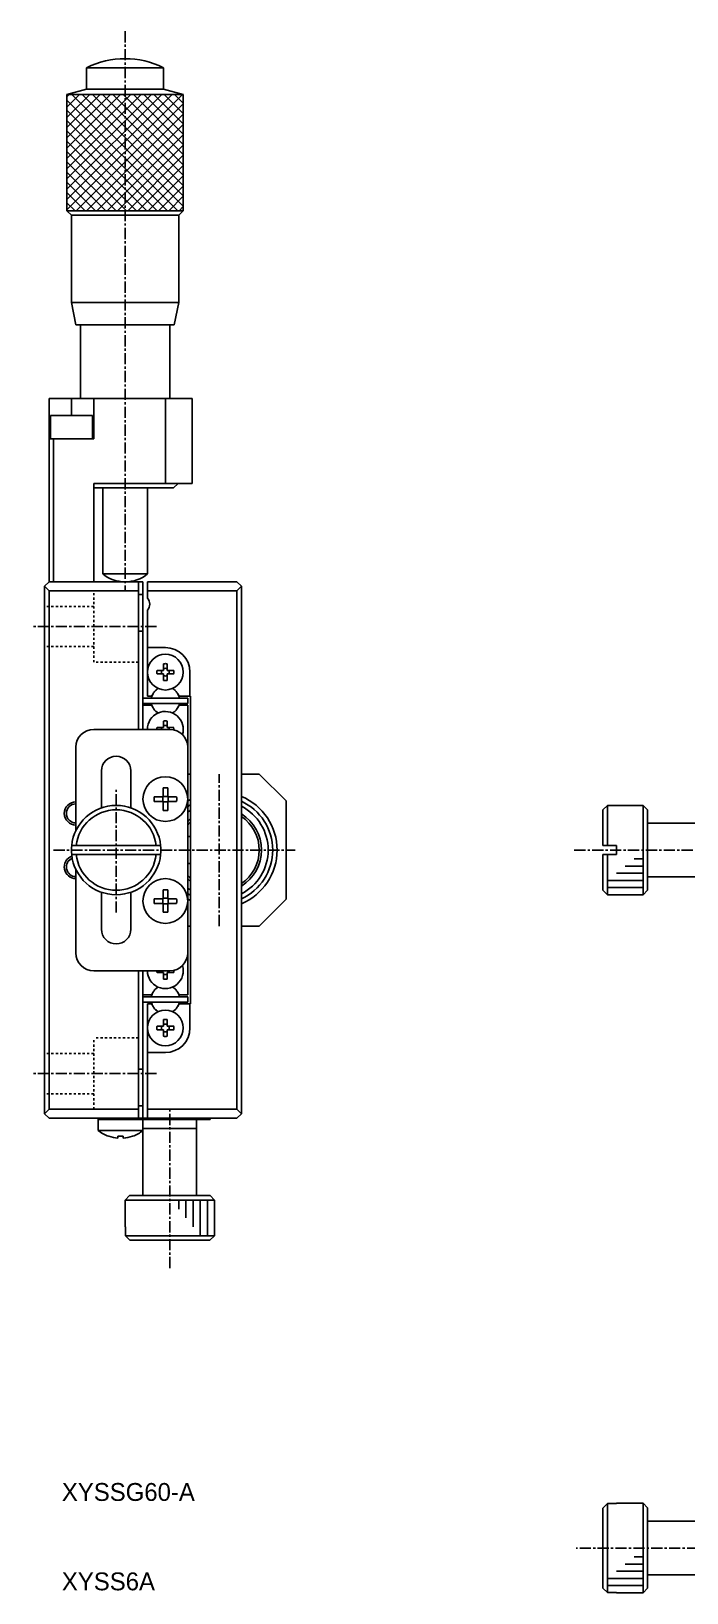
# Model space of a CAD drawing. Extents: x 46 to 245, y 66 to 245.
# Drawn here: x 46.2 to 119.5, y 70.3 to 245 of the extents above; entities that cross this region are included whole.
import ezdxf

# ---------------------------------------------------------------- set-up
doc = ezdxf.new("R2010")
doc.units = 0
doc.linetypes.add('CENTER', pattern=[2, 1.25, -0.25, 0.25, -0.25])
doc.linetypes.add('DOT', pattern=[0.5, 0.25, -0.25])
doc.layers.get('0').update_dxf_attribs({"linetype": 'CONTINUOUS'})

# ---------------------------------------------------------------- blocks, each defined once
blk = doc.blocks.new('*X6')
at = {"color": 0, "linetype": 'CONTINUOUS'}
for p, q in [((50.16, 225.03), (63.06, 237.92)), ((50.16, 226.18), (61.91, 237.92)), ((50.16, 227.33), (60.76, 237.92)), ((50.16, 228.48), (59.61, 237.92)), ((50.16, 229.63), (58.46, 237.92)), ((50.16, 230.78), (57.31, 237.92)), ((50.16, 231.92), (56.16, 237.92)), ((50.16, 233.07), (55.01, 237.92)), ((50.16, 234.22), (53.86, 237.92)), ((50.16, 235.37), (52.71, 237.92)), ((50.16, 236.52), (51.56, 237.92)), ((50.16, 237.67), (50.42, 237.92)), ((63.16, 225.45), (50.7, 237.92)), ((63.16, 226.6), (51.85, 237.92)), ((63.16, 227.75), (53, 237.92)), ((63.16, 228.9), (54.15, 237.92)), ((63.16, 230.05), (55.29, 237.92)), ((63.16, 231.2), (56.44, 237.92)), ((63.16, 232.35), (57.59, 237.92)), ((63.16, 233.5), (58.74, 237.92)), ((63.16, 234.65), (59.89, 237.92)), ((63.16, 235.8), (61.04, 237.92)), ((63.16, 236.95), (62.19, 237.92)), ((62.55, 224.92), (50.16, 237.31)), ((61.4, 224.92), (50.16, 236.16)), ((51.2, 224.92), (63.16, 236.88)), ((60.25, 224.92), (50.16, 235.01)), ((52.35, 224.92), (63.16, 235.73)), ((53.5, 224.92), (63.16, 234.58)), ((59.1, 224.92), (50.16, 233.86)), ((57.95, 224.92), (50.16, 232.71)), ((54.65, 224.92), (63.16, 233.43)), ((56.8, 224.92), (50.16, 231.56)), ((55.8, 224.92), (63.16, 232.28)), ((56.95, 224.92), (63.16, 231.14)), ((55.65, 224.92), (50.16, 230.41)), ((54.51, 224.92), (50.16, 229.26)), ((58.1, 224.92), (63.16, 229.99)), ((59.25, 224.92), (63.16, 228.84)), ((53.36, 224.92), (50.16, 228.11)), ((60.4, 224.92), (63.16, 227.69)), ((52.21, 224.92), (50.16, 226.96)), ((51.06, 224.92), (50.16, 225.82)), ((61.55, 224.92), (63.16, 226.54)), ((62.7, 224.92), (63.16, 225.39))]:
    blk.add_line(p, q, dxfattribs=at)

msp = doc.modelspace()

# ---------------------------------------------------------------- linework, layer by layer
at = {"color": 1, "linetype": 'CENTER'}
for p, q in [((56.66, 245.01), (56.66, 182.42)), ((60.16, 178.42), (46.16, 178.42)), ((67.16, 144.92), (67.16, 161.92)), ((55.66, 146.42), (55.66, 160.42)), ((48.66, 153.42), (62.66, 153.42)), ((58.66, 153.42), (75.66, 153.42)), ((106.89, 153.42), (124.24, 153.42)), ((60.16, 128.42), (46.16, 128.42)), ((61.66, 106.66), (61.66, 124.42)), ((124.74, 75.35), (107.11, 75.35))]:
    msp.add_line(p, q, dxfattribs=at)
at = {"color": 7, "linetype": 'CONTINUOUS'}
for p, q in [((52.36, 240.92), (60.96, 240.92)), ((52.36, 240.92), (52.36, 238.51)), ((60.96, 238.51), (60.96, 240.92)), ((52.36, 238.51), (50.16, 237.92)), ((52.36, 238.51), (60.96, 238.51)), ((63.16, 237.92), (60.96, 238.51)), ((50.16, 224.92), (50.66, 224.42)), ((50.66, 224.42), (62.66, 224.42)), ((50.66, 224.42), (50.66, 214.67)), ((62.66, 224.42), (63.16, 224.92)), ((62.66, 214.67), (62.66, 224.42)), ((50.66, 214.67), (62.66, 214.67)), ((50.66, 214.67), (51.16, 212.17)), ((62.16, 212.17), (62.66, 214.67)), ((51.16, 212.17), (62.16, 212.17)), ((51.66, 212.17), (51.66, 203.92)), ((61.66, 203.92), (61.66, 212.17)), ((48.16, 199.42), (48.16, 203.92)), ((48.16, 203.92), (50.66, 203.92)), ((53.16, 203.92), (50.66, 203.92)), ((53.16, 203.92), (61.16, 203.92)), ((53.16, 203.92), (53.16, 199.42)), ((53.16, 203.92), (53.16, 199.42)), ((61.16, 194.42), (61.16, 203.92)), ((61.16, 203.92), (64.16, 203.92)), ((64.16, 194.42), (64.16, 203.92)), ((64.16, 203.92), (64.16, 194.42)), ((48.31, 202.02), (48.31, 199.42)), ((50.66, 202.02), (48.31, 202.02)), ((53.01, 202.02), (50.66, 202.02)), ((53.01, 199.42), (53.01, 202.02)), ((48.16, 183.42), (48.16, 199.42)), ((48.16, 199.42), (48.66, 199.42)), ((48.66, 199.42), (48.66, 183.42)), ((48.66, 199.42), (53.16, 199.42)), ((53.16, 194.42), (53.16, 183.42)), ((53.16, 183.42), (53.16, 194.42)), ((53.16, 194.42), (61.16, 194.42)), ((62.07, 193.92), (53.16, 193.92)), ((54.16, 193.92), (54.16, 184.3)), ((59.16, 184.3), (59.16, 193.92)), ((64.16, 194.42), (61.16, 194.42)), ((62.58, 194.42), (62.07, 193.92)), ((47.66, 182.92), (48.16, 183.42)), ((48.16, 183.42), (58.16, 183.42)), ((54.16, 184.3), (59.16, 184.3)), ((58.16, 180.87), (58.16, 183.42)), ((58.16, 183.42), (58.16, 182.42)), ((58.66, 183.42), (58.16, 183.42)), ((58.66, 183.42), (58.66, 182.02)), ((58.66, 183.42), (58.66, 182.02)), ((59.16, 183.42), (69.16, 183.42)), ((59.16, 182.42), (59.16, 183.42)), ((69.16, 183.42), (69.66, 182.92)), ((47.66, 123.92), (47.66, 182.92)), ((48.16, 182.42), (47.66, 182.92)), ((58.16, 182.42), (48.16, 182.42)), ((58.16, 182.42), (48.16, 182.42)), ((48.16, 182.42), (48.16, 124.42)), ((58.16, 166.92), (58.16, 182.42)), ((58.16, 182.02), (58.66, 182.02)), ((58.66, 177.92), (58.66, 182.02)), ((58.66, 177.92), (58.66, 182.02)), ((69.16, 182.42), (59.16, 182.42)), ((59.16, 182.42), (59.16, 181.58)), ((69.66, 182.92), (69.16, 182.42)), ((69.16, 124.42), (69.16, 182.42)), ((69.66, 182.92), (69.66, 123.92)), ((58.16, 175.97), (58.16, 180.87)), ((59.16, 180.26), (59.16, 176.07)), ((58.16, 177.92), (58.66, 177.92)), ((58.66, 177.92), (58.66, 170.42)), ((58.16, 166.92), (58.16, 175.97)), ((59.16, 176.07), (61.16, 176.07)), ((59.16, 176.07), (59.16, 173.32)), ((59.16, 173.32), (59.16, 170.62)), ((60.24, 173.52), (60.96, 173.52)), ((60.96, 173.12), (60.24, 173.12)), ((60.96, 173.52), (60.96, 174.25)), ((60.96, 172.39), (60.96, 173.12)), ((61.36, 174.25), (61.36, 173.52)), ((61.36, 173.52), (62.09, 173.52)), ((61.36, 173.12), (61.36, 172.39)), ((62.09, 173.12), (61.36, 173.12)), ((63.91, 173.32), (63.91, 170.62)), ((63.66, 170.42), (58.66, 170.42)), ((58.66, 169.82), (58.66, 170.42)), ((58.66, 169.82), (63.66, 169.82)), ((58.66, 169.82), (58.66, 169.62)), ((58.66, 169.62), (58.66, 166.92)), ((59.62, 169.62), (58.66, 169.62)), ((59.62, 170.62), (59.16, 170.62)), ((59.79, 170.91), (59.62, 170.62)), ((59.79, 169.33), (59.62, 169.62)), ((59.79, 169.33), (59.62, 169.62)), ((62.71, 170.62), (62.54, 170.91)), ((62.71, 169.62), (62.54, 169.33)), ((63.91, 170.62), (62.71, 170.62)), ((63.66, 169.62), (62.71, 169.62)), ((63.66, 169.82), (63.66, 170.42)), ((63.66, 164.92), (63.66, 169.62)), ((63.66, 164.92), (63.66, 169.62)), ((63.91, 170.62), (63.96, 170.62)), ((63.96, 170.62), (63.96, 155.42)), ((60.96, 167.85), (60.96, 167.31)), ((60.96, 167.12), (60.96, 167.85)), ((61.36, 167.85), (61.36, 167.12)), ((61.66, 166.92), (53.16, 166.92)), ((60.24, 167.12), (60.96, 167.12)), ((60.96, 167.31), (60.96, 167.12)), ((61.36, 167.12), (62.09, 167.12)), ((51.16, 164.92), (51.16, 155.6)), ((63.66, 159.12), (63.66, 164.92)), ((63.66, 164.92), (63.66, 164.42)), ((63.66, 164.42), (63.66, 159.12)), ((54.01, 162.27), (54.01, 158.14)), ((54.01, 158.14), (54.01, 162.27)), ((57.31, 162.27), (57.31, 158.14)), ((63.66, 161.92), (63.96, 161.92)), ((69.66, 161.92), (71.66, 161.92)), ((71.66, 161.92), (74.66, 158.92)), ((74.66, 158.92), (71.66, 161.92)), ((59.91, 159.38), (60.9, 159.38)), ((60.86, 158.86), (60.86, 159.38)), ((60.9, 159.38), (60.9, 160.38)), ((60.9, 159.42), (61.42, 159.42)), ((61.42, 160.38), (61.42, 159.42)), ((61.42, 160.38), (61.42, 159.38)), ((61.42, 159.42), (61.42, 159.38)), ((61.42, 159.38), (62.42, 159.38)), ((61.47, 159.38), (61.47, 158.86)), ((63.66, 159.12), (63.66, 147.72)), ((63.66, 147.72), (63.66, 159.12)), ((60.9, 158.86), (59.91, 158.86)), ((60.9, 157.86), (60.9, 158.86)), ((61.42, 158.82), (60.9, 158.82)), ((61.42, 158.86), (61.42, 158.82)), ((62.42, 158.86), (61.42, 158.86)), ((61.42, 158.86), (61.42, 157.86)), ((61.42, 157.86), (61.42, 158.82)), ((74.66, 158.92), (74.66, 147.92)), ((74.66, 158.92), (74.66, 147.92)), ((110.59, 158.42), (110.09, 157.92)), ((110.09, 153.92), (110.09, 157.92)), ((110.59, 158.42), (110.59, 153.92)), ((114.59, 158.42), (110.59, 158.42)), ((114.59, 148.42), (114.59, 158.42)), ((115.09, 157.92), (114.59, 158.42)), ((115.09, 157.92), (115.09, 148.92)), ((115.09, 157.92), (115.09, 156.42)), ((115.09, 156.42), (115.09, 150.42)), ((115.09, 156.42), (115.09, 153.42)), ((122.59, 156.42), (115.09, 156.42)), ((51.19, 153.92), (50.69, 153.92)), ((51.19, 153.92), (60.14, 153.92)), ((60.64, 153.92), (60.14, 153.92)), ((63.96, 154.92), (63.66, 154.92)), ((63.96, 155.42), (63.96, 151.42)), ((110.59, 153.92), (110.09, 153.92)), ((110.59, 153.92), (111.59, 153.92)), ((111.59, 153.92), (111.59, 152.92)), ((60.64, 152.92), (50.69, 152.92)), ((50.69, 152.92), (51.19, 152.92)), ((60.14, 152.92), (51.19, 152.92)), ((60.14, 152.92), (60.64, 152.92)), ((110.09, 148.92), (110.09, 152.92)), ((110.59, 152.92), (110.09, 152.92)), ((110.09, 152.92), (110.59, 152.92)), ((110.59, 152.92), (110.59, 148.42)), ((111.59, 152.92), (110.59, 152.92)), ((110.59, 152.92), (111.59, 152.92)), ((115.09, 153.42), (115.09, 150.42)), ((51.16, 151.24), (51.16, 141.92)), ((63.66, 151.92), (63.96, 151.92)), ((63.96, 151.42), (63.96, 136.22)), ((115.09, 150.42), (122.59, 150.42)), ((115.09, 150.42), (115.09, 148.92)), ((54.01, 148.7), (54.01, 144.57)), ((54.01, 144.57), (54.01, 148.7)), ((57.31, 148.7), (57.31, 144.57)), ((60.9, 147.98), (60.9, 148.98)), ((61.42, 148.98), (61.42, 148.02)), ((61.42, 148.98), (61.42, 147.98)), ((110.09, 148.92), (110.59, 148.42)), ((114.59, 148.42), (115.09, 148.92)), ((59.91, 147.98), (60.9, 147.98)), ((60.9, 147.46), (59.91, 147.46)), ((60.86, 147.46), (60.86, 147.98)), ((60.9, 148.02), (61.42, 148.02)), ((60.9, 146.46), (60.9, 147.46)), ((61.42, 147.42), (60.9, 147.42)), ((61.42, 148.02), (61.42, 147.98)), ((61.42, 147.98), (62.42, 147.98)), ((61.42, 147.46), (61.42, 147.42)), ((62.42, 147.46), (61.42, 147.46)), ((61.42, 147.46), (61.42, 146.46)), ((61.42, 146.46), (61.42, 147.42)), ((61.47, 147.98), (61.47, 147.46)), ((63.66, 147.72), (63.66, 142.42)), ((63.66, 141.92), (63.66, 147.72)), ((74.66, 147.92), (71.66, 144.92)), ((71.66, 144.92), (74.66, 147.92)), ((110.59, 148.42), (114.59, 148.42)), ((63.96, 144.92), (63.66, 144.92)), ((71.66, 144.92), (69.66, 144.92)), ((63.66, 142.42), (63.66, 141.92)), ((63.66, 141.92), (63.66, 137.22)), ((63.66, 141.92), (63.66, 137.22)), ((61.66, 139.92), (53.16, 139.92)), ((58.16, 130.87), (58.16, 139.92)), ((58.16, 124.42), (58.16, 139.92)), ((58.66, 137.22), (58.66, 139.92)), ((60.96, 139.72), (60.24, 139.72)), ((60.96, 139.72), (60.96, 139.53)), ((60.96, 138.99), (60.96, 139.72)), ((60.96, 138.99), (60.96, 139.53)), ((62.09, 139.72), (61.36, 139.72)), ((61.36, 139.72), (61.36, 138.99)), ((59.62, 137.22), (58.66, 137.22)), ((58.66, 137.22), (58.66, 137.02)), ((63.66, 137.02), (58.66, 137.02)), ((58.66, 136.42), (58.66, 137.02)), ((58.66, 136.42), (58.66, 128.92)), ((58.66, 136.42), (63.66, 136.42)), ((59.79, 137.51), (59.62, 137.22)), ((59.79, 137.51), (59.62, 137.22)), ((62.71, 137.22), (62.54, 137.51)), ((63.66, 137.22), (62.71, 137.22)), ((63.66, 136.42), (63.66, 137.02)), ((59.16, 136.22), (59.16, 133.52)), ((59.16, 136.22), (59.62, 136.22)), ((59.79, 135.93), (59.62, 136.22)), ((62.71, 136.22), (62.54, 135.93)), ((62.71, 136.22), (63.91, 136.22)), ((63.91, 136.22), (63.91, 133.52)), ((63.91, 136.22), (63.96, 136.22)), ((59.16, 133.52), (59.16, 130.77)), ((60.24, 133.72), (60.96, 133.72)), ((60.96, 133.32), (60.24, 133.32)), ((60.96, 133.72), (60.96, 134.45)), ((60.96, 132.59), (60.96, 133.32)), ((61.36, 134.45), (61.36, 133.72)), ((61.36, 133.72), (62.09, 133.72)), ((61.36, 133.32), (61.36, 132.59)), ((62.09, 133.32), (61.36, 133.32)), ((58.16, 125.97), (58.16, 130.87)), ((59.16, 130.77), (59.16, 124.42)), ((61.16, 130.77), (59.16, 130.77)), ((58.66, 128.92), (58.16, 128.92)), ((58.66, 124.82), (58.66, 128.92)), ((58.66, 124.82), (58.66, 128.92)), ((58.66, 128.92), (58.66, 128.32)), ((58.66, 128.92), (58.66, 128.32)), ((58.16, 123.42), (58.16, 125.97)), ((47.66, 123.92), (48.16, 124.42)), ((58.16, 124.42), (48.16, 124.42)), ((48.16, 124.42), (58.16, 124.42)), ((58.16, 124.82), (58.66, 124.82)), ((58.16, 124.42), (58.16, 123.42)), ((58.66, 123.42), (58.66, 124.82)), ((58.66, 123.42), (58.66, 124.82)), ((59.16, 124.42), (69.16, 124.42)), ((59.16, 123.42), (59.16, 124.42)), ((69.16, 124.42), (69.66, 123.92)), ((48.16, 123.42), (47.66, 123.92)), ((58.16, 123.42), (48.16, 123.42)), ((53.66, 123.27), (53.66, 123.42)), ((53.66, 123.27), (64.16, 123.27)), ((55.66, 123.27), (53.66, 123.27)), ((53.66, 123.27), (53.66, 122.05)), ((58.16, 123.42), (59.16, 123.42)), ((58.66, 123.27), (58.66, 122.27)), ((58.66, 122.05), (58.66, 123.27)), ((58.66, 122.27), (58.66, 122.05)), ((58.66, 122.27), (58.79, 122.27)), ((58.66, 122.27), (58.79, 122.27)), ((58.79, 122.27), (64.66, 122.27)), ((58.79, 122.27), (61.66, 122.27)), ((69.16, 123.42), (59.16, 123.42)), ((61.66, 122.27), (64.66, 122.27)), ((66.16, 123.27), (64.16, 123.27)), ((64.66, 122.27), (64.66, 123.27)), ((64.66, 114.77), (64.66, 122.27)), ((66.16, 123.27), (66.16, 123.42)), ((66.16, 123.42), (66.16, 123.27)), ((69.66, 123.92), (69.16, 123.42)), ((53.66, 122.05), (56.16, 122.05)), ((54.81, 121.41), (54.85, 121.41)), ((55.86, 121.19), (55.86, 121.41)), ((55.86, 121.41), (56.46, 121.41)), ((56.16, 122.05), (58.66, 122.05)), ((56.46, 121.41), (56.46, 121.19)), ((57.48, 121.41), (57.51, 121.41)), ((58.66, 122.05), (58.66, 114.77)), ((57.16, 114.77), (56.66, 114.27)), ((66.66, 114.27), (56.66, 114.27)), ((56.66, 114.27), (56.66, 111.27)), ((57.16, 114.77), (66.16, 114.77)), ((66.66, 114.27), (66.16, 114.77)), ((66.66, 111.27), (66.66, 114.27)), ((56.66, 111.27), (56.69, 111.27)), ((56.69, 111.27), (56.69, 110.27)), ((56.69, 110.27), (66.64, 110.27)), ((57.19, 109.77), (56.69, 110.27)), ((66.64, 110.27), (66.14, 109.77)), ((66.64, 110.27), (66.64, 111.27)), ((66.64, 111.27), (66.66, 111.27)), ((66.14, 109.77), (57.19, 109.77)), ((114.59, 80.35), (111.59, 80.35)), ((111.59, 80.35), (111.59, 80.32)), ((111.59, 80.35), (111.59, 80.32)), ((114.59, 70.35), (114.59, 80.35)), ((115.09, 79.85), (114.59, 80.35)), ((110.09, 79.82), (110.59, 80.32)), ((110.09, 79.82), (110.09, 70.87)), ((110.09, 70.87), (110.09, 79.82)), ((110.59, 80.32), (110.59, 70.37)), ((111.59, 80.32), (110.59, 80.32)), ((115.09, 79.85), (115.09, 70.85)), ((122.2, 78.35), (115.09, 78.35)), ((115.09, 72.35), (122.59, 72.35)), ((110.59, 70.37), (110.09, 70.87)), ((110.59, 70.37), (111.59, 70.37)), ((111.59, 70.37), (111.59, 70.35)), ((111.59, 70.37), (111.59, 70.35)), ((111.59, 70.35), (114.59, 70.35)), ((114.59, 70.35), (115.09, 70.85))]:
    msp.add_line(p, q, dxfattribs=at)
at = {"color": 3, "linetype": 'CONTINUOUS'}
for p, q in [((50.16, 237.92), (63.16, 237.92)), ((50.16, 237.92), (50.16, 224.92)), ((63.16, 224.92), (63.16, 237.92)), ((50.16, 224.92), (63.16, 224.92)), ((50.66, 203.92), (50.66, 202.02)), ((113.59, 152.42), (114.59, 152.42)), ((111.59, 150.82), (114.59, 150.82)), ((112.59, 151.62), (114.59, 151.62)), ((110.59, 150.02), (114.59, 150.02)), ((110.59, 149.22), (114.59, 149.22)), ((64.16, 123.27), (64.16, 123.42)), ((62.66, 113.27), (62.66, 114.27)), ((63.46, 112.27), (63.46, 114.27)), ((64.26, 111.27), (64.26, 114.27)), ((65.06, 110.27), (65.06, 114.27)), ((65.86, 110.27), (65.86, 114.27)), ((112.59, 73.55), (114.59, 73.55)), ((113.59, 74.35), (114.59, 74.35)), ((110.59, 71.95), (114.59, 71.95)), ((111.59, 72.75), (114.59, 72.75)), ((110.59, 71.15), (114.59, 71.15))]:
    msp.add_line(p, q, dxfattribs=at)
at = {"color": 3, "linetype": 'DOT'}
for p, q in [((53.16, 174.42), (53.16, 182.42)), ((53.16, 180.67), (47.66, 180.67)), ((53.16, 176.17), (47.66, 176.17)), ((58.16, 174.42), (53.16, 174.42)), ((53.16, 124.42), (53.16, 132.42)), ((58.16, 132.42), (53.16, 132.42)), ((53.16, 130.67), (47.66, 130.67)), ((53.16, 126.17), (47.66, 126.17))]:
    msp.add_line(p, q, dxfattribs=at)
at = {"color": 7, "linetype": 'CONTINUOUS'}
for points in [[(59.91, 159.38, 0), (59.91, 159.38, 0), (59.91, 159.37, 0), (59.91, 159.37, 0), (59.91, 159.37, 0), (59.91, 159.36, 0), (59.91, 159.36, 0), (59.91, 159.35, 0), (59.91, 159.35, 0), (59.9, 159.34, 0), (59.9, 159.34, 0), (59.9, 159.34, 0), (59.9, 159.33, 0), (59.9, 159.33, 0), (59.9, 159.32, 0), (59.9, 159.32, 0), (59.9, 159.32, 0), (59.9, 159.31, 0), (59.9, 159.31, 0), (59.9, 159.3, 0), (59.9, 159.3, 0), (59.9, 159.3, 0), (59.9, 159.29, 0), (59.9, 159.29, 0), (59.9, 159.28, 0), (59.9, 159.28, 0), (59.9, 159.28, 0), (59.9, 159.27, 0), (59.9, 159.27, 0), (59.9, 159.26, 0), (59.9, 159.26, 0), (59.9, 159.25, 0), (59.9, 159.25, 0), (59.9, 159.25, 0), (59.9, 159.24, 0), (59.9, 159.24, 0), (59.9, 159.24, 0), (59.9, 159.23, 0), (59.9, 159.23, 0), (59.9, 159.22, 0), (59.9, 159.22, 0), (59.9, 159.21, 0), (59.9, 159.21, 0), (59.9, 159.21, 0), (59.9, 159.2, 0), (59.9, 159.2, 0), (59.9, 159.19, 0), (59.9, 159.19, 0), (59.9, 159.19, 0), (59.9, 159.18, 0), (59.9, 159.18, 0), (59.9, 159.17, 0), (59.9, 159.17, 0), (59.9, 159.17, 0), (59.9, 159.16, 0), (59.9, 159.16, 0), (59.9, 159.15, 0), (59.9, 159.15, 0), (59.9, 159.15, 0), (59.9, 159.14, 0), (59.9, 159.14, 0), (59.9, 159.13, 0), (59.9, 159.13, 0), (59.9, 159.12, 0), (59.9, 159.12, 0), (59.9, 159.12, 0), (59.9, 159.11, 0), (59.9, 159.11, 0), (59.9, 159.1, 0), (59.9, 159.1, 0), (59.9, 159.1, 0), (59.9, 159.09, 0), (59.9, 159.09, 0), (59.9, 159.08, 0), (59.9, 159.08, 0), (59.9, 159.08, 0), (59.9, 159.07, 0), (59.9, 159.07, 0), (59.9, 159.06, 0), (59.9, 159.06, 0), (59.9, 159.06, 0), (59.9, 159.05, 0), (59.9, 159.05, 0), (59.9, 159.04, 0), (59.9, 159.04, 0), (59.9, 159.04, 0), (59.9, 159.03, 0), (59.9, 159.03, 0), (59.9, 159.02, 0), (59.9, 159.02, 0), (59.9, 159.01, 0), (59.9, 159.01, 0), (59.9, 159.01, 0), (59.9, 159, 0), (59.9, 159, 0), (59.9, 159, 0), (59.9, 158.99, 0), (59.9, 158.99, 0), (59.9, 158.98, 0), (59.9, 158.98, 0), (59.9, 158.97, 0), (59.9, 158.97, 0), (59.9, 158.97, 0), (59.9, 158.96, 0), (59.9, 158.96, 0), (59.9, 158.95, 0), (59.9, 158.95, 0), (59.9, 158.95, 0), (59.9, 158.94, 0), (59.9, 158.94, 0), (59.9, 158.93, 0), (59.9, 158.93, 0), (59.9, 158.93, 0), (59.9, 158.92, 0), (59.9, 158.92, 0), (59.9, 158.91, 0), (59.9, 158.91, 0), (59.9, 158.91, 0), (59.9, 158.9, 0), (59.9, 158.9, 0), (59.91, 158.89, 0), (59.91, 158.89, 0), (59.91, 158.88, 0), (59.91, 158.88, 0), (59.91, 158.88, 0), (59.91, 158.87, 0), (59.91, 158.87, 0), (59.91, 158.87, 0), (59.91, 158.86, 0)], [(61.42, 160.38, 0), (61.42, 160.38, 0), (61.42, 160.38, 0), (61.41, 160.38, 0), (61.41, 160.38, 0), (61.4, 160.38, 0), (61.4, 160.38, 0), (61.4, 160.38, 0), (61.39, 160.38, 0), (61.39, 160.38, 0), (61.38, 160.38, 0), (61.38, 160.38, 0), (61.38, 160.38, 0), (61.37, 160.38, 0), (61.37, 160.38, 0), (61.36, 160.38, 0), (61.36, 160.38, 0), (61.36, 160.38, 0), (61.35, 160.38, 0), (61.35, 160.38, 0), (61.34, 160.38, 0), (61.34, 160.38, 0), (61.34, 160.38, 0), (61.33, 160.38, 0), (61.33, 160.38, 0), (61.32, 160.38, 0), (61.32, 160.38, 0), (61.31, 160.38, 0), (61.31, 160.38, 0), (61.31, 160.38, 0), (61.3, 160.38, 0), (61.3, 160.38, 0), (61.29, 160.38, 0), (61.29, 160.38, 0), (61.29, 160.38, 0), (61.28, 160.38, 0), (61.28, 160.38, 0), (61.27, 160.38, 0), (61.27, 160.38, 0), (61.27, 160.38, 0), (61.26, 160.38, 0), (61.26, 160.38, 0), (61.25, 160.38, 0), (61.25, 160.38, 0), (61.25, 160.38, 0), (61.24, 160.38, 0), (61.24, 160.38, 0), (61.23, 160.38, 0), (61.23, 160.38, 0), (61.23, 160.38, 0), (61.22, 160.38, 0), (61.22, 160.38, 0), (61.21, 160.38, 0), (61.21, 160.38, 0), (61.2, 160.38, 0), (61.2, 160.38, 0), (61.2, 160.38, 0), (61.19, 160.38, 0), (61.19, 160.38, 0), (61.18, 160.38, 0), (61.18, 160.38, 0), (61.18, 160.38, 0), (61.17, 160.38, 0), (61.17, 160.38, 0), (61.16, 160.38, 0), (61.16, 160.38, 0), (61.16, 160.38, 0), (61.15, 160.38, 0), (61.15, 160.38, 0), (61.14, 160.38, 0), (61.14, 160.38, 0), (61.14, 160.38, 0), (61.13, 160.38, 0), (61.13, 160.38, 0), (61.12, 160.38, 0), (61.12, 160.38, 0), (61.12, 160.38, 0), (61.11, 160.38, 0), (61.11, 160.38, 0), (61.1, 160.38, 0), (61.1, 160.38, 0), (61.1, 160.38, 0), (61.09, 160.38, 0), (61.09, 160.38, 0), (61.08, 160.38, 0), (61.08, 160.38, 0), (61.08, 160.38, 0), (61.07, 160.38, 0), (61.07, 160.38, 0), (61.06, 160.38, 0), (61.06, 160.38, 0), (61.05, 160.38, 0), (61.05, 160.38, 0), (61.05, 160.38, 0), (61.04, 160.38, 0), (61.04, 160.38, 0), (61.03, 160.38, 0), (61.03, 160.38, 0), (61.03, 160.38, 0), (61.02, 160.38, 0), (61.02, 160.38, 0), (61.01, 160.38, 0), (61.01, 160.38, 0), (61.01, 160.38, 0), (61, 160.38, 0), (61, 160.38, 0), (60.99, 160.38, 0), (60.99, 160.38, 0), (60.99, 160.38, 0), (60.98, 160.38, 0), (60.98, 160.38, 0), (60.97, 160.38, 0), (60.97, 160.38, 0), (60.97, 160.38, 0), (60.96, 160.38, 0), (60.96, 160.38, 0), (60.95, 160.38, 0), (60.95, 160.38, 0), (60.95, 160.38, 0), (60.94, 160.38, 0), (60.94, 160.38, 0), (60.93, 160.38, 0), (60.93, 160.38, 0), (60.92, 160.38, 0), (60.92, 160.38, 0), (60.92, 160.38, 0), (60.91, 160.38, 0), (60.91, 160.38, 0), (60.9, 160.38, 0)], [(62.42, 158.86, 0), (62.42, 158.87, 0), (62.42, 158.87, 0), (62.42, 158.87, 0), (62.42, 158.88, 0), (62.42, 158.88, 0), (62.42, 158.88, 0), (62.42, 158.89, 0), (62.42, 158.89, 0), (62.42, 158.9, 0), (62.42, 158.9, 0), (62.42, 158.91, 0), (62.42, 158.91, 0), (62.42, 158.91, 0), (62.42, 158.92, 0), (62.42, 158.92, 0), (62.42, 158.93, 0), (62.42, 158.93, 0), (62.42, 158.93, 0), (62.42, 158.94, 0), (62.42, 158.94, 0), (62.42, 158.95, 0), (62.42, 158.95, 0), (62.42, 158.95, 0), (62.42, 158.96, 0), (62.43, 158.96, 0), (62.43, 158.97, 0), (62.43, 158.97, 0), (62.43, 158.97, 0), (62.43, 158.98, 0), (62.43, 158.98, 0), (62.43, 158.99, 0), (62.43, 158.99, 0), (62.43, 159, 0), (62.43, 159, 0), (62.43, 159, 0), (62.43, 159.01, 0), (62.43, 159.01, 0), (62.43, 159.01, 0), (62.43, 159.02, 0), (62.43, 159.02, 0), (62.43, 159.03, 0), (62.43, 159.03, 0), (62.43, 159.04, 0), (62.43, 159.04, 0), (62.43, 159.04, 0), (62.43, 159.05, 0), (62.43, 159.05, 0), (62.43, 159.06, 0), (62.43, 159.06, 0), (62.43, 159.06, 0), (62.43, 159.07, 0), (62.43, 159.07, 0), (62.43, 159.08, 0), (62.43, 159.08, 0), (62.43, 159.08, 0), (62.43, 159.09, 0), (62.43, 159.09, 0), (62.43, 159.1, 0), (62.43, 159.1, 0), (62.43, 159.1, 0), (62.43, 159.11, 0), (62.43, 159.11, 0), (62.43, 159.12, 0), (62.43, 159.12, 0), (62.43, 159.12, 0), (62.43, 159.13, 0), (62.43, 159.13, 0), (62.43, 159.14, 0), (62.43, 159.14, 0), (62.43, 159.15, 0), (62.43, 159.15, 0), (62.43, 159.15, 0), (62.43, 159.16, 0), (62.43, 159.16, 0), (62.43, 159.17, 0), (62.43, 159.17, 0), (62.43, 159.17, 0), (62.43, 159.18, 0), (62.43, 159.18, 0), (62.43, 159.19, 0), (62.43, 159.19, 0), (62.43, 159.19, 0), (62.43, 159.2, 0), (62.43, 159.2, 0), (62.43, 159.21, 0), (62.43, 159.21, 0), (62.43, 159.21, 0), (62.43, 159.22, 0), (62.43, 159.22, 0), (62.43, 159.23, 0), (62.43, 159.23, 0), (62.43, 159.24, 0), (62.43, 159.24, 0), (62.43, 159.24, 0), (62.43, 159.25, 0), (62.43, 159.25, 0), (62.43, 159.25, 0), (62.43, 159.26, 0), (62.43, 159.26, 0), (62.43, 159.27, 0), (62.43, 159.27, 0), (62.43, 159.28, 0), (62.43, 159.28, 0), (62.42, 159.28, 0), (62.42, 159.29, 0), (62.42, 159.29, 0), (62.42, 159.3, 0), (62.42, 159.3, 0), (62.42, 159.3, 0), (62.42, 159.31, 0), (62.42, 159.31, 0), (62.42, 159.32, 0), (62.42, 159.32, 0), (62.42, 159.32, 0), (62.42, 159.33, 0), (62.42, 159.33, 0), (62.42, 159.34, 0), (62.42, 159.34, 0), (62.42, 159.34, 0), (62.42, 159.35, 0), (62.42, 159.35, 0), (62.42, 159.36, 0), (62.42, 159.36, 0), (62.42, 159.37, 0), (62.42, 159.37, 0), (62.42, 159.37, 0), (62.42, 159.38, 0), (62.42, 159.38, 0)], [(60.9, 157.86, 0), (60.91, 157.86, 0), (60.91, 157.86, 0), (60.92, 157.86, 0), (60.92, 157.86, 0), (60.92, 157.86, 0), (60.93, 157.86, 0), (60.93, 157.86, 0), (60.94, 157.86, 0), (60.94, 157.86, 0), (60.95, 157.86, 0), (60.95, 157.86, 0), (60.95, 157.86, 0), (60.96, 157.86, 0), (60.96, 157.86, 0), (60.97, 157.86, 0), (60.97, 157.86, 0), (60.97, 157.86, 0), (60.98, 157.86, 0), (60.98, 157.86, 0), (60.99, 157.86, 0), (60.99, 157.86, 0), (60.99, 157.86, 0), (61, 157.86, 0), (61, 157.86, 0), (61.01, 157.86, 0), (61.01, 157.86, 0), (61.01, 157.86, 0), (61.02, 157.86, 0), (61.02, 157.86, 0), (61.03, 157.86, 0), (61.03, 157.86, 0), (61.03, 157.86, 0), (61.04, 157.86, 0), (61.04, 157.86, 0), (61.05, 157.86, 0), (61.05, 157.86, 0), (61.05, 157.86, 0), (61.06, 157.86, 0), (61.06, 157.86, 0), (61.07, 157.86, 0), (61.07, 157.86, 0), (61.08, 157.86, 0), (61.08, 157.86, 0), (61.08, 157.86, 0), (61.09, 157.86, 0), (61.09, 157.86, 0), (61.1, 157.86, 0), (61.1, 157.86, 0), (61.1, 157.86, 0), (61.11, 157.86, 0), (61.11, 157.86, 0), (61.12, 157.86, 0), (61.12, 157.86, 0), (61.12, 157.86, 0), (61.13, 157.86, 0), (61.13, 157.86, 0), (61.14, 157.86, 0), (61.14, 157.86, 0), (61.14, 157.86, 0), (61.15, 157.86, 0), (61.15, 157.86, 0), (61.16, 157.86, 0), (61.16, 157.86, 0), (61.16, 157.86, 0), (61.17, 157.86, 0), (61.17, 157.86, 0), (61.18, 157.86, 0), (61.18, 157.86, 0), (61.18, 157.86, 0), (61.19, 157.86, 0), (61.19, 157.86, 0), (61.2, 157.86, 0), (61.2, 157.86, 0), (61.2, 157.86, 0), (61.21, 157.86, 0), (61.21, 157.86, 0), (61.22, 157.86, 0), (61.22, 157.86, 0), (61.23, 157.86, 0), (61.23, 157.86, 0), (61.23, 157.86, 0), (61.24, 157.86, 0), (61.24, 157.86, 0), (61.25, 157.86, 0), (61.25, 157.86, 0), (61.25, 157.86, 0), (61.26, 157.86, 0), (61.26, 157.86, 0), (61.27, 157.86, 0), (61.27, 157.86, 0), (61.27, 157.86, 0), (61.28, 157.86, 0), (61.28, 157.86, 0), (61.29, 157.86, 0), (61.29, 157.86, 0), (61.29, 157.86, 0), (61.3, 157.86, 0), (61.3, 157.86, 0), (61.31, 157.86, 0), (61.31, 157.86, 0), (61.31, 157.86, 0), (61.32, 157.86, 0), (61.32, 157.86, 0), (61.33, 157.86, 0), (61.33, 157.86, 0), (61.34, 157.86, 0), (61.34, 157.86, 0), (61.34, 157.86, 0), (61.35, 157.86, 0), (61.35, 157.86, 0), (61.36, 157.86, 0), (61.36, 157.86, 0), (61.36, 157.86, 0), (61.37, 157.86, 0), (61.37, 157.86, 0), (61.38, 157.86, 0), (61.38, 157.86, 0), (61.38, 157.86, 0), (61.39, 157.86, 0), (61.39, 157.86, 0), (61.4, 157.86, 0), (61.4, 157.86, 0), (61.4, 157.86, 0), (61.41, 157.86, 0), (61.41, 157.86, 0), (61.42, 157.86, 0), (61.42, 157.86, 0), (61.42, 157.86, 0)], [(61.42, 148.98, 0), (61.42, 148.98, 0), (61.42, 148.98, 0), (61.41, 148.98, 0), (61.41, 148.98, 0), (61.4, 148.98, 0), (61.4, 148.98, 0), (61.4, 148.98, 0), (61.39, 148.98, 0), (61.39, 148.98, 0), (61.38, 148.98, 0), (61.38, 148.98, 0), (61.38, 148.98, 0), (61.37, 148.98, 0), (61.37, 148.98, 0), (61.36, 148.98, 0), (61.36, 148.98, 0), (61.36, 148.98, 0), (61.35, 148.98, 0), (61.35, 148.98, 0), (61.34, 148.98, 0), (61.34, 148.98, 0), (61.34, 148.98, 0), (61.33, 148.98, 0), (61.33, 148.98, 0), (61.32, 148.98, 0), (61.32, 148.98, 0), (61.31, 148.98, 0), (61.31, 148.98, 0), (61.31, 148.98, 0), (61.3, 148.98, 0), (61.3, 148.98, 0), (61.29, 148.98, 0), (61.29, 148.98, 0), (61.29, 148.98, 0), (61.28, 148.98, 0), (61.28, 148.98, 0), (61.27, 148.98, 0), (61.27, 148.98, 0), (61.27, 148.98, 0), (61.26, 148.98, 0), (61.26, 148.98, 0), (61.25, 148.98, 0), (61.25, 148.98, 0), (61.25, 148.98, 0), (61.24, 148.98, 0), (61.24, 148.98, 0), (61.23, 148.98, 0), (61.23, 148.98, 0), (61.23, 148.98, 0), (61.22, 148.98, 0), (61.22, 148.98, 0), (61.21, 148.98, 0), (61.21, 148.98, 0), (61.2, 148.98, 0), (61.2, 148.98, 0), (61.2, 148.98, 0), (61.19, 148.98, 0), (61.19, 148.98, 0), (61.18, 148.98, 0), (61.18, 148.98, 0), (61.18, 148.98, 0), (61.17, 148.98, 0), (61.17, 148.98, 0), (61.16, 148.98, 0), (61.16, 148.98, 0), (61.16, 148.98, 0), (61.15, 148.98, 0), (61.15, 148.98, 0), (61.14, 148.98, 0), (61.14, 148.98, 0), (61.14, 148.98, 0), (61.13, 148.98, 0), (61.13, 148.98, 0), (61.12, 148.98, 0), (61.12, 148.98, 0), (61.12, 148.98, 0), (61.11, 148.98, 0), (61.11, 148.98, 0), (61.1, 148.98, 0), (61.1, 148.98, 0), (61.1, 148.98, 0), (61.09, 148.98, 0), (61.09, 148.98, 0), (61.08, 148.98, 0), (61.08, 148.98, 0), (61.08, 148.98, 0), (61.07, 148.98, 0), (61.07, 148.98, 0), (61.06, 148.98, 0), (61.06, 148.98, 0), (61.05, 148.98, 0), (61.05, 148.98, 0), (61.05, 148.98, 0), (61.04, 148.98, 0), (61.04, 148.98, 0), (61.03, 148.98, 0), (61.03, 148.98, 0), (61.03, 148.98, 0), (61.02, 148.98, 0), (61.02, 148.98, 0), (61.01, 148.98, 0), (61.01, 148.98, 0), (61.01, 148.98, 0), (61, 148.98, 0), (61, 148.98, 0), (60.99, 148.98, 0), (60.99, 148.98, 0), (60.99, 148.98, 0), (60.98, 148.98, 0), (60.98, 148.98, 0), (60.97, 148.98, 0), (60.97, 148.98, 0), (60.97, 148.98, 0), (60.96, 148.98, 0), (60.96, 148.98, 0), (60.95, 148.98, 0), (60.95, 148.98, 0), (60.95, 148.98, 0), (60.94, 148.98, 0), (60.94, 148.98, 0), (60.93, 148.98, 0), (60.93, 148.98, 0), (60.92, 148.98, 0), (60.92, 148.98, 0), (60.92, 148.98, 0), (60.91, 148.98, 0), (60.91, 148.98, 0), (60.9, 148.98, 0)], [(59.91, 147.98, 0), (59.91, 147.98, 0), (59.91, 147.97, 0), (59.91, 147.97, 0), (59.91, 147.97, 0), (59.91, 147.96, 0), (59.91, 147.96, 0), (59.91, 147.95, 0), (59.91, 147.95, 0), (59.9, 147.94, 0), (59.9, 147.94, 0), (59.9, 147.94, 0), (59.9, 147.93, 0), (59.9, 147.93, 0), (59.9, 147.92, 0), (59.9, 147.92, 0), (59.9, 147.92, 0), (59.9, 147.91, 0), (59.9, 147.91, 0), (59.9, 147.9, 0), (59.9, 147.9, 0), (59.9, 147.9, 0), (59.9, 147.89, 0), (59.9, 147.89, 0), (59.9, 147.88, 0), (59.9, 147.88, 0), (59.9, 147.88, 0), (59.9, 147.87, 0), (59.9, 147.87, 0), (59.9, 147.86, 0), (59.9, 147.86, 0), (59.9, 147.85, 0), (59.9, 147.85, 0), (59.9, 147.85, 0), (59.9, 147.84, 0), (59.9, 147.84, 0), (59.9, 147.84, 0), (59.9, 147.83, 0), (59.9, 147.83, 0), (59.9, 147.82, 0), (59.9, 147.82, 0), (59.9, 147.81, 0), (59.9, 147.81, 0), (59.9, 147.81, 0), (59.9, 147.8, 0), (59.9, 147.8, 0), (59.9, 147.79, 0), (59.9, 147.79, 0), (59.9, 147.79, 0), (59.9, 147.78, 0), (59.9, 147.78, 0), (59.9, 147.77, 0), (59.9, 147.77, 0), (59.9, 147.77, 0), (59.9, 147.76, 0), (59.9, 147.76, 0), (59.9, 147.75, 0), (59.9, 147.75, 0), (59.9, 147.75, 0), (59.9, 147.74, 0), (59.9, 147.74, 0), (59.9, 147.73, 0), (59.9, 147.73, 0), (59.9, 147.72, 0), (59.9, 147.72, 0), (59.9, 147.72, 0), (59.9, 147.71, 0), (59.9, 147.71, 0), (59.9, 147.71, 0), (59.9, 147.7, 0), (59.9, 147.7, 0), (59.9, 147.69, 0), (59.9, 147.69, 0), (59.9, 147.68, 0), (59.9, 147.68, 0), (59.9, 147.68, 0), (59.9, 147.67, 0), (59.9, 147.67, 0), (59.9, 147.66, 0), (59.9, 147.66, 0), (59.9, 147.66, 0), (59.9, 147.65, 0), (59.9, 147.65, 0), (59.9, 147.64, 0), (59.9, 147.64, 0), (59.9, 147.64, 0), (59.9, 147.63, 0), (59.9, 147.63, 0), (59.9, 147.62, 0), (59.9, 147.62, 0), (59.9, 147.62, 0), (59.9, 147.61, 0), (59.9, 147.61, 0), (59.9, 147.6, 0), (59.9, 147.6, 0), (59.9, 147.59, 0), (59.9, 147.59, 0), (59.9, 147.59, 0), (59.9, 147.58, 0), (59.9, 147.58, 0), (59.9, 147.57, 0), (59.9, 147.57, 0), (59.9, 147.57, 0), (59.9, 147.56, 0), (59.9, 147.56, 0), (59.9, 147.55, 0), (59.9, 147.55, 0), (59.9, 147.55, 0), (59.9, 147.54, 0), (59.9, 147.54, 0), (59.9, 147.53, 0), (59.9, 147.53, 0), (59.9, 147.53, 0), (59.9, 147.52, 0), (59.9, 147.52, 0), (59.9, 147.51, 0), (59.9, 147.51, 0), (59.9, 147.51, 0), (59.9, 147.5, 0), (59.9, 147.5, 0), (59.91, 147.49, 0), (59.91, 147.49, 0), (59.91, 147.49, 0), (59.91, 147.48, 0), (59.91, 147.48, 0), (59.91, 147.47, 0), (59.91, 147.47, 0), (59.91, 147.47, 0), (59.91, 147.46, 0)], [(62.42, 147.46, 0), (62.42, 147.47, 0), (62.42, 147.47, 0), (62.42, 147.47, 0), (62.42, 147.48, 0), (62.42, 147.48, 0), (62.42, 147.49, 0), (62.42, 147.49, 0), (62.42, 147.49, 0), (62.42, 147.5, 0), (62.42, 147.5, 0), (62.42, 147.51, 0), (62.42, 147.51, 0), (62.42, 147.51, 0), (62.42, 147.52, 0), (62.42, 147.52, 0), (62.42, 147.53, 0), (62.42, 147.53, 0), (62.42, 147.53, 0), (62.42, 147.54, 0), (62.42, 147.54, 0), (62.42, 147.55, 0), (62.42, 147.55, 0), (62.42, 147.55, 0), (62.42, 147.56, 0), (62.43, 147.56, 0), (62.43, 147.57, 0), (62.43, 147.57, 0), (62.43, 147.57, 0), (62.43, 147.58, 0), (62.43, 147.58, 0), (62.43, 147.59, 0), (62.43, 147.59, 0), (62.43, 147.59, 0), (62.43, 147.6, 0), (62.43, 147.6, 0), (62.43, 147.61, 0), (62.43, 147.61, 0), (62.43, 147.62, 0), (62.43, 147.62, 0), (62.43, 147.62, 0), (62.43, 147.63, 0), (62.43, 147.63, 0), (62.43, 147.64, 0), (62.43, 147.64, 0), (62.43, 147.64, 0), (62.43, 147.65, 0), (62.43, 147.65, 0), (62.43, 147.66, 0), (62.43, 147.66, 0), (62.43, 147.66, 0), (62.43, 147.67, 0), (62.43, 147.67, 0), (62.43, 147.68, 0), (62.43, 147.68, 0), (62.43, 147.68, 0), (62.43, 147.69, 0), (62.43, 147.69, 0), (62.43, 147.7, 0), (62.43, 147.7, 0), (62.43, 147.71, 0), (62.43, 147.71, 0), (62.43, 147.71, 0), (62.43, 147.72, 0), (62.43, 147.72, 0), (62.43, 147.72, 0), (62.43, 147.73, 0), (62.43, 147.73, 0), (62.43, 147.74, 0), (62.43, 147.74, 0), (62.43, 147.75, 0), (62.43, 147.75, 0), (62.43, 147.75, 0), (62.43, 147.76, 0), (62.43, 147.76, 0), (62.43, 147.77, 0), (62.43, 147.77, 0), (62.43, 147.77, 0), (62.43, 147.78, 0), (62.43, 147.78, 0), (62.43, 147.79, 0), (62.43, 147.79, 0), (62.43, 147.79, 0), (62.43, 147.8, 0), (62.43, 147.8, 0), (62.43, 147.81, 0), (62.43, 147.81, 0), (62.43, 147.81, 0), (62.43, 147.82, 0), (62.43, 147.82, 0), (62.43, 147.83, 0), (62.43, 147.83, 0), (62.43, 147.84, 0), (62.43, 147.84, 0), (62.43, 147.84, 0), (62.43, 147.85, 0), (62.43, 147.85, 0), (62.43, 147.85, 0), (62.43, 147.86, 0), (62.43, 147.86, 0), (62.43, 147.87, 0), (62.43, 147.87, 0), (62.43, 147.88, 0), (62.43, 147.88, 0), (62.42, 147.88, 0), (62.42, 147.89, 0), (62.42, 147.89, 0), (62.42, 147.9, 0), (62.42, 147.9, 0), (62.42, 147.9, 0), (62.42, 147.91, 0), (62.42, 147.91, 0), (62.42, 147.92, 0), (62.42, 147.92, 0), (62.42, 147.92, 0), (62.42, 147.93, 0), (62.42, 147.93, 0), (62.42, 147.94, 0), (62.42, 147.94, 0), (62.42, 147.94, 0), (62.42, 147.95, 0), (62.42, 147.95, 0), (62.42, 147.96, 0), (62.42, 147.96, 0), (62.42, 147.97, 0), (62.42, 147.97, 0), (62.42, 147.97, 0), (62.42, 147.98, 0), (62.42, 147.98, 0)], [(60.9, 146.46, 0), (60.91, 146.46, 0), (60.91, 146.46, 0), (60.92, 146.46, 0), (60.92, 146.46, 0), (60.92, 146.46, 0), (60.93, 146.46, 0), (60.93, 146.46, 0), (60.94, 146.46, 0), (60.94, 146.46, 0), (60.95, 146.46, 0), (60.95, 146.46, 0), (60.95, 146.46, 0), (60.96, 146.46, 0), (60.96, 146.46, 0), (60.97, 146.46, 0), (60.97, 146.46, 0), (60.97, 146.46, 0), (60.98, 146.46, 0), (60.98, 146.46, 0), (60.99, 146.46, 0), (60.99, 146.46, 0), (60.99, 146.46, 0), (61, 146.46, 0), (61, 146.46, 0), (61.01, 146.46, 0), (61.01, 146.46, 0), (61.01, 146.46, 0), (61.02, 146.46, 0), (61.02, 146.46, 0), (61.03, 146.46, 0), (61.03, 146.46, 0), (61.03, 146.46, 0), (61.04, 146.46, 0), (61.04, 146.46, 0), (61.05, 146.46, 0), (61.05, 146.46, 0), (61.05, 146.46, 0), (61.06, 146.46, 0), (61.06, 146.46, 0), (61.07, 146.46, 0), (61.07, 146.46, 0), (61.08, 146.46, 0), (61.08, 146.46, 0), (61.08, 146.46, 0), (61.09, 146.46, 0), (61.09, 146.46, 0), (61.1, 146.46, 0), (61.1, 146.46, 0), (61.1, 146.46, 0), (61.11, 146.46, 0), (61.11, 146.46, 0), (61.12, 146.46, 0), (61.12, 146.46, 0), (61.12, 146.46, 0), (61.13, 146.46, 0), (61.13, 146.46, 0), (61.14, 146.46, 0), (61.14, 146.46, 0), (61.14, 146.46, 0), (61.15, 146.46, 0), (61.15, 146.46, 0), (61.16, 146.46, 0), (61.16, 146.46, 0), (61.16, 146.46, 0), (61.17, 146.46, 0), (61.17, 146.46, 0), (61.18, 146.46, 0), (61.18, 146.46, 0), (61.18, 146.46, 0), (61.19, 146.46, 0), (61.19, 146.46, 0), (61.2, 146.46, 0), (61.2, 146.46, 0), (61.2, 146.46, 0), (61.21, 146.46, 0), (61.21, 146.46, 0), (61.22, 146.46, 0), (61.22, 146.46, 0), (61.23, 146.46, 0), (61.23, 146.46, 0), (61.23, 146.46, 0), (61.24, 146.46, 0), (61.24, 146.46, 0), (61.25, 146.46, 0), (61.25, 146.46, 0), (61.25, 146.46, 0), (61.26, 146.46, 0), (61.26, 146.46, 0), (61.27, 146.46, 0), (61.27, 146.46, 0), (61.27, 146.46, 0), (61.28, 146.46, 0), (61.28, 146.46, 0), (61.29, 146.46, 0), (61.29, 146.46, 0), (61.29, 146.46, 0), (61.3, 146.46, 0), (61.3, 146.46, 0), (61.31, 146.46, 0), (61.31, 146.46, 0), (61.31, 146.46, 0), (61.32, 146.46, 0), (61.32, 146.46, 0), (61.33, 146.46, 0), (61.33, 146.46, 0), (61.34, 146.46, 0), (61.34, 146.46, 0), (61.34, 146.46, 0), (61.35, 146.46, 0), (61.35, 146.46, 0), (61.36, 146.46, 0), (61.36, 146.46, 0), (61.36, 146.46, 0), (61.37, 146.46, 0), (61.37, 146.46, 0), (61.38, 146.46, 0), (61.38, 146.46, 0), (61.38, 146.46, 0), (61.39, 146.46, 0), (61.39, 146.46, 0), (61.4, 146.46, 0), (61.4, 146.46, 0), (61.4, 146.46, 0), (61.41, 146.46, 0), (61.41, 146.46, 0), (61.42, 146.46, 0), (61.42, 146.46, 0), (61.42, 146.46, 0)]]:
    msp.add_polyline3d(points, dxfattribs=at)
for centre, radius in [((61.16, 173.32), 2), ((61.16, 159.12), 2.5), ((61.16, 147.72), 2.5), ((61.16, 133.52), 2)]:
    msp.add_circle(centre, radius, dxfattribs=at)
for centre, radius, start, end in [((56.66, 232.18), 9.75, 63.8162, 116.1838), ((56.66, 187.42), 4, 231.3178, 270), ((56.66, 187.42), 4, 270, 308.6822), ((58.41, 180.92), 1, 318.5904, 41.4096), ((61.16, 173.32), 2.75, 0, 90), ((61.16, 173.32), 0.95, 167.8468, 192.1532), ((61.16, 173.32), 0.435, 152.6335, 207.3665), ((61.16, 173.32), 0.95, 77.8468, 102.1532), ((61.16, 173.32), 0.435, 62.6335, 117.3665), ((61.16, 173.32), 0.435, 242.6335, 297.3665), ((61.16, 173.32), 0.435, 332.6335, 27.3665), ((61.16, 173.32), 0.95, 347.8468, 12.1532), ((61.16, 170.12), 1.59, 135, 150), ((61.16, 170.12), 1.59, 120.4333, 135), ((61.28, 170.01), 1.75, 121.8815, 135), ((61.16, 173.32), 0.95, 257.8468, 282.1532), ((61.16, 170.12), 1.59, 45.0003, 59.5667), ((61.05, 170.01), 1.75, 45, 58.1185), ((61.16, 170.12), 1.59, 30, 45), ((61.16, 170.12), 1.59, 150, 169.107), ((61.16, 170.12), 1.59, 190.8931, 210), ((61.16, 170.12), 1.59, 10.893, 30), ((61.16, 170.12), 1.59, 330, 349.1069), ((61.16, 166.92), 2, 343.0128, 180), ((61.16, 170.12), 1.59, 210, 225), ((61.16, 170.12), 1.59, 225, 239.5668), ((61.28, 170.24), 1.75, 225, 238.1185), ((61.16, 166.92), 0.95, 77.8468, 102.1532), ((61.16, 170.12), 1.59, 300.4332, 315.0002), ((61.05, 170.24), 1.75, 301.8815, 315), ((61.16, 170.12), 1.59, 315, 330), ((53.16, 164.92), 2, 90, 180), ((61.16, 166.92), 0.95, 167.8468, 180), ((61.16, 166.92), 0.435, 152.6335, 180), ((61.16, 166.92), 0.435, 62.6335, 117.3665), ((61.16, 166.92), 0.435, 0, 27.3665), ((61.66, 164.92), 2, 0, 90), ((61.16, 166.92), 0.95, 356.9246, 12.1532), ((55.66, 162.27), 1.65, 0, 180), ((67.16, 153.42), 6.5, 119.4924, 122.579), ((67.16, 153.42), 6.5, 292.6199, 67.3801), ((51.16, 157.52), 1.07, 90, 270), ((55.66, 153.42), 5, 5.7392, 174.2608), ((55.66, 153.42), 4.5, 6.3794, 173.6206), ((67.16, 153.42), 6, 122.231, 125.6853), ((67.16, 153.42), 5.5, 125.5785, 129.5212), ((67.16, 153.42), 6, 294.6243, 65.3757), ((67.16, 153.42), 5.5, 297.0357, 62.9643), ((67.16, 153.42), 4.75, 301.7569, 58.2431), ((67.16, 153.42), 4.75, 132.3521, 137.4631), ((67.16, 153.42), 4.5, 135.3254, 141.0576), ((67.16, 153.42), 4.5, 0, 56.251), ((55.66, 153.42), 5, 174.2608, 185.7392), ((55.66, 153.42), 5, 354.2608, 5.7392), ((51.16, 151.52), 1.07, 112.8053, 270), ((55.66, 153.42), 5, 185.7392, 354.2608), ((55.66, 153.42), 4.5, 186.3794, 353.6206), ((67.16, 153.42), 4.5, 303.749, 0), ((67.16, 153.42), 4.5, 218.9424, 224.6746), ((67.16, 153.42), 4.75, 222.5369, 227.6479), ((67.16, 153.42), 5.5, 230.4788, 234.4215), ((67.16, 153.42), 6, 234.3147, 237.769), ((67.16, 153.42), 6.5, 237.421, 240.5076), ((55.66, 144.57), 1.65, 180, 0), ((53.16, 141.92), 2, 180, 270), ((61.66, 141.92), 2, 270, 0), ((61.16, 139.92), 2, 180, 16.9872), ((61.16, 139.92), 0.95, 180, 192.1532), ((61.16, 139.92), 0.435, 180, 207.3665), ((61.16, 139.92), 0.435, 332.6335, 0), ((61.16, 139.92), 0.95, 347.8468, 3.0754), ((61.16, 136.72), 1.59, 120.4333, 134.9998), ((61.28, 136.61), 1.75, 121.8815, 135), ((61.16, 139.92), 0.435, 242.6335, 297.3665), ((61.16, 139.92), 0.95, 257.8468, 282.1532), ((61.16, 136.72), 1.59, 45, 59.5667), ((61.05, 136.61), 1.75, 45, 58.1185), ((61.16, 136.72), 1.59, 150, 169.107), ((61.16, 136.72), 1.59, 190.8931, 210), ((61.16, 136.72), 1.59, 135, 150), ((61.16, 136.72), 1.59, 30, 45), ((61.16, 136.72), 1.59, 10.893, 30), ((61.16, 136.72), 1.59, 330, 349.1069), ((61.16, 136.72), 1.59, 210, 225), ((61.16, 136.72), 1.59, 225, 239.5668), ((61.28, 136.84), 1.75, 225, 238.1185), ((61.16, 136.72), 1.59, 300.4332, 315.0002), ((61.05, 136.84), 1.75, 301.8815, 315), ((61.16, 136.72), 1.59, 315, 330), ((61.16, 133.52), 0.95, 167.8468, 192.1532), ((61.16, 133.52), 0.435, 152.6335, 207.3665), ((61.16, 133.52), 0.95, 77.8468, 102.1532), ((61.16, 133.52), 0.435, 62.6335, 117.3665), ((61.16, 133.52), 0.435, 242.6335, 297.3665), ((61.16, 133.52), 2.75, 270, 0), ((61.16, 133.52), 0.435, 332.6335, 27.3665), ((61.16, 133.52), 0.95, 347.8468, 12.1532), ((61.16, 133.52), 0.95, 257.8468, 282.1532), ((56.16, 125.17), 4, 231.3178, 250.2754), ((56.16, 125.17), 3.99, 250.7318, 265.6866), ((56.16, 125.17), 3.99, 274.3134, 289.2682), ((56.16, 125.17), 4, 289.7246, 308.6822)]:
    msp.add_arc(centre, radius, start, end, dxfattribs=at)
at = {"color": 3, "linetype": 'CONTINUOUS'}
for centre, radius, start, end in [((51.16, 157.52), 1.3, 90, 270), ((67.16, 153.42), 4.75, 301.7569, 58.2431), ((67.16, 153.42), 4.75, 132.3521, 137.4631), ((67.16, 153.42), 4.5, 135.3254, 141.0576), ((67.16, 153.42), 4.5, 0, 56.251), ((51.16, 151.52), 1.3, 110.4085, 270), ((67.16, 153.42), 4.5, 303.749, 0), ((67.16, 153.42), 4.5, 218.9424, 224.6746), ((67.16, 153.42), 4.75, 222.5369, 227.6479)]:
    msp.add_arc(centre, radius, start, end, dxfattribs=at)

# ---------------------------------------------------------------- block references
msp.add_blockref('*X6', (0, 0), dxfattribs=at)

# ---------------------------------------------------------------- texts
at = {"color": 7, "linetype": 'CONTINUOUS'}
for s, p in [('XYSSG60-A', (49.59, 80.62)), ('XYSS6A', (49.59, 70.62))]:
    msp.add_text(s, height=2, dxfattribs=at).set_placement(p)

doc.saveas('drawing.dxf')
